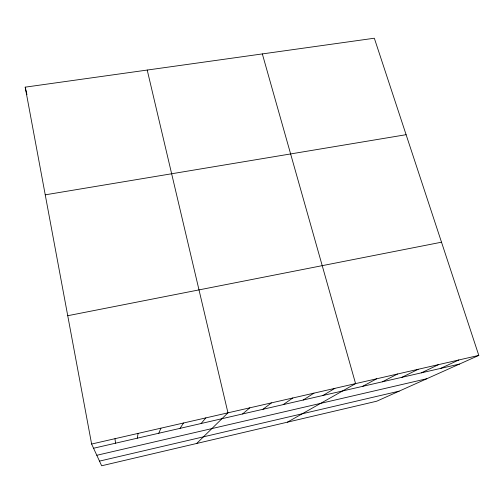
<?xml version="1.0" encoding="UTF-8"?>
<svg xmlns="http://www.w3.org/2000/svg" width="504" height="504" viewBox="0 0 504 504"><rect width="100%" height="100%" fill="white"/><g stroke="black" fill="none" stroke-linecap="round" stroke-linejoin="round"><path stroke-width="0.76" d="M137.264 438.196L138.09 433.402M158.766 433.251L160.933 428.173M180.048 428.356L183.525 423.001M201.109 423.511L205.865 417.885M196.68 443.47L227.959 412.826L147.218 70.056M242.575 413.973L249.814 407.824M262.987 409.273L271.429 402.879M283.191 404.63L292.805 397.984M303.188 400.031L313.954 393.145M322.982 395.476L334.876 388.351M287.425 422.163L355.578 383.613L262.338 53.922M362.571 386.366L376.677 378.788M382.347 381.818L397.543 374.006M401.927 377.313L418.188 369.281M421.306 372.853L438.612 364.606M440.496 368.443L458.81 359.982M478.8 355.408L376.734 401.203L101.644 465.778L91.621 444.037L25.2 87.16L374.333 38.222L478.8 355.408L91.621 444.037M96.806 455.282L426.768 378.75M99.496 461.116L399.13 391.154M93.561 448.251L459.484 364.071M67.738 315.712L441.51 242.197M45.24 194.834L406.104 134.694M25.2 87.16L26.939 94.683M114.988 438.688L115.529 443.199"/></g></svg>
